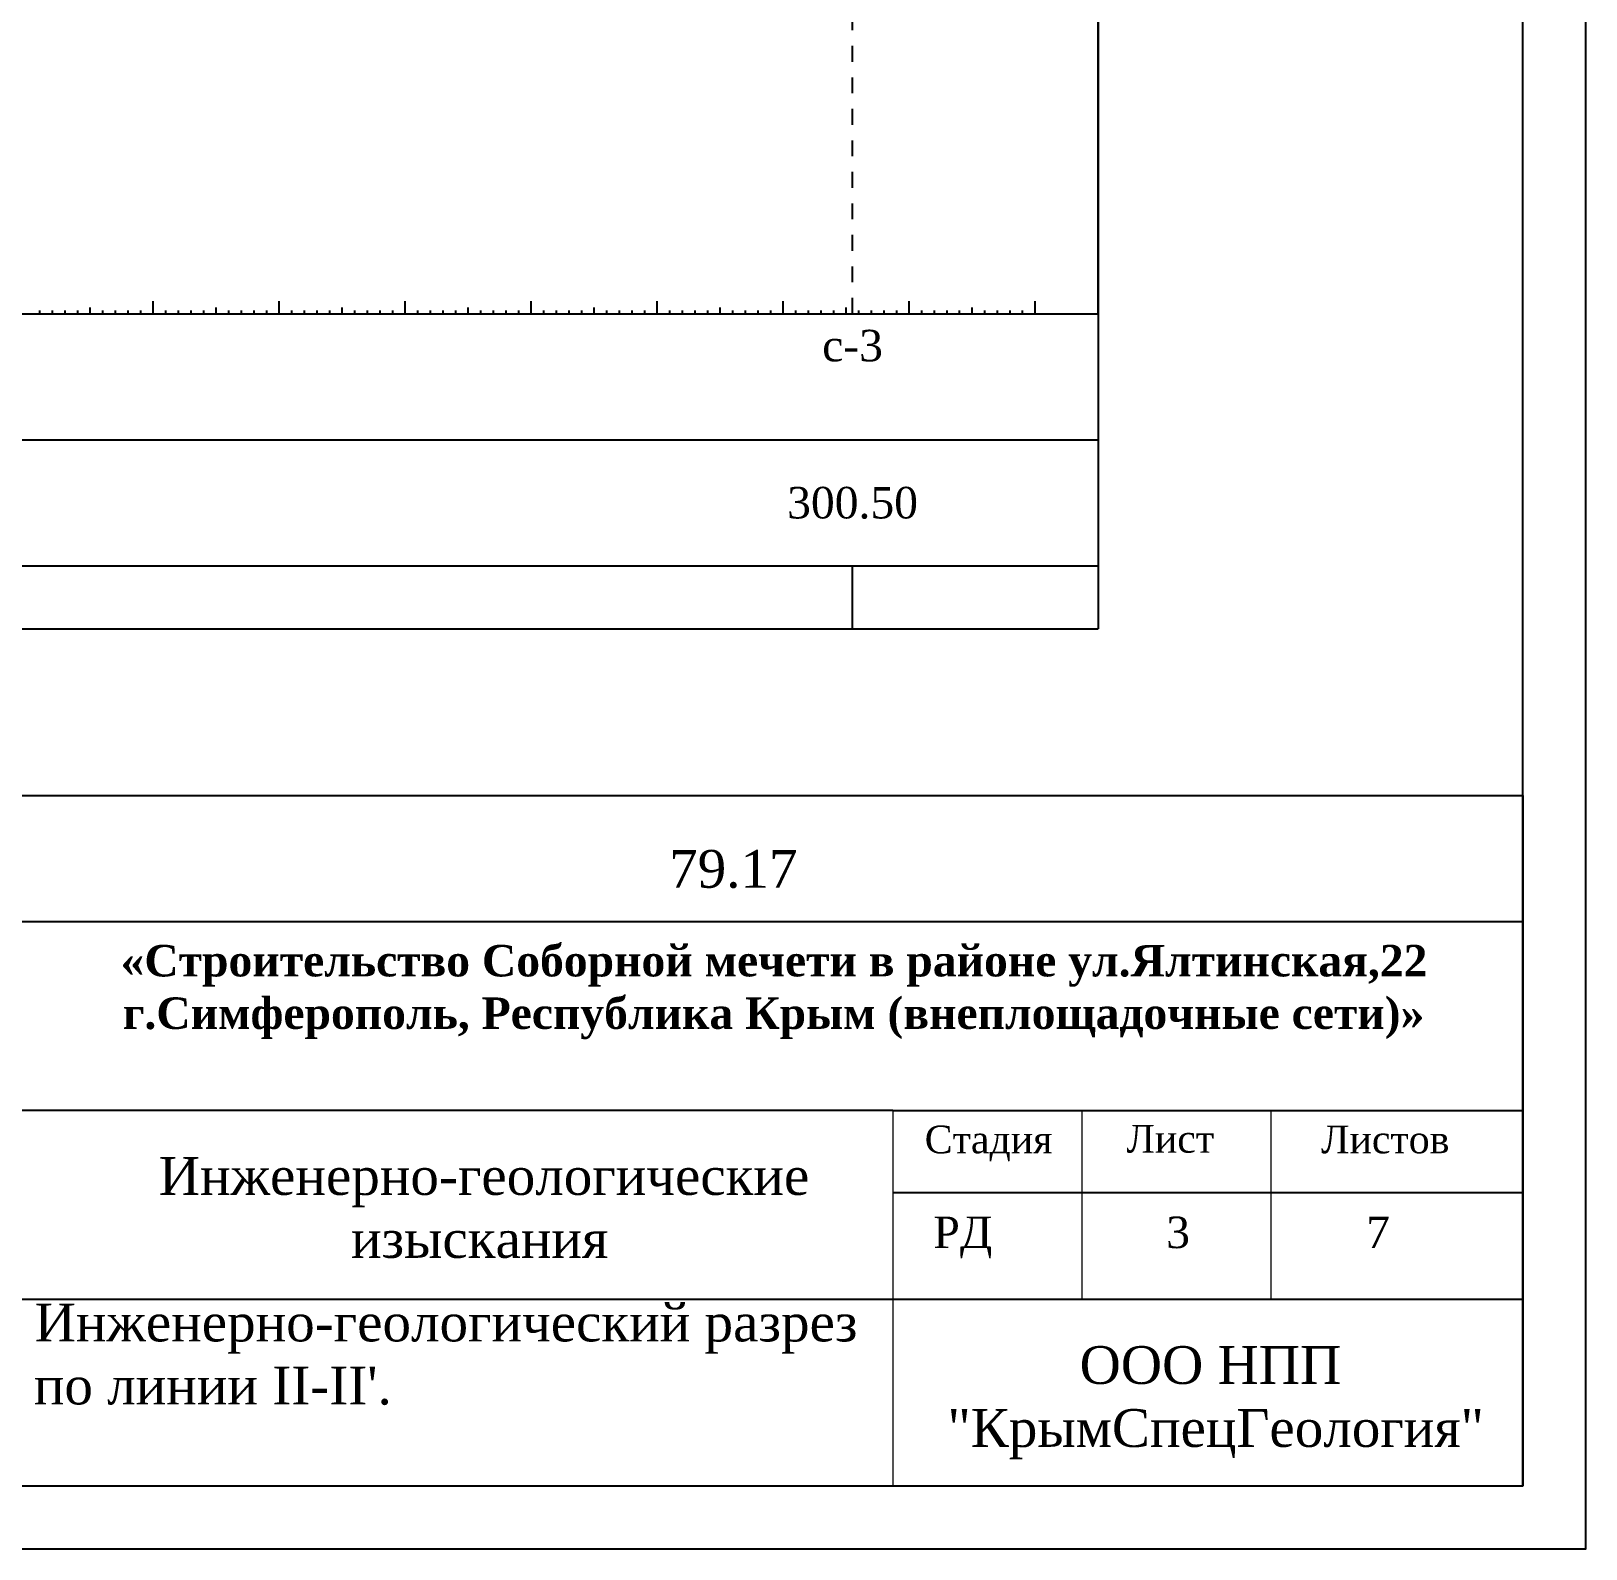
# Model space of a CAD drawing. Header units: millimetres. Extents: x 3380 to 11503, y -2610 to -1453.
# Drawn here: x 10314.8 to 10438.2, y -2608.2 to -2487.7 of the extents above; entities that cross this region are included whole.
import ezdxf
from ezdxf.enums import TextEntityAlignment as Align

# ---------------------------------------------------------------- set-up
doc = ezdxf.new("R2010")
doc.units = ezdxf.units.MM
doc.linetypes.add('ACAD_ISO03W100', pattern=[30, 12, -18])
doc.linetypes.add('JIS_02_1.2', pattern=[2.5, 1.25, -1.25])
doc.layers.add('Format', color=10, linetype='Continuous', lineweight=50)
for name, color, linetype, plot in [('ГЛ_Непечатаемый', 6, 'Continuous', False), ('ГЛ_Разрез_ОсьШкалаГ-1', 6, 'Continuous', False), ('ГЛ_Разрез_ОсьШкалаГ-10', 6, 'Continuous', False), ('ГЛ_Штамп_РамкаВнеш', 6, 'Continuous', False)]:
    doc.layers.add(name, color=color, linetype=linetype, plot=plot)
for name, color, linetype in [('ГЛ_Разрез_СкважинаОсь', 7, 'JIS_02_1.2'), ('ГЛ_Разрез_Таблица', 7, 'Continuous'), ('ГЛ_Разрез_ТаблицаТекст', 7, 'Continuous'), ('ГЛ_Штамп_РамкаВнутр', 7, 'Continuous'), ('ГЛ_Штамп_Текст', 7, 'Continuous'), ('КОНТУРА', 7, 'Continuous')]:
    doc.layers.add(name, color=color, linetype=linetype)
doc.styles.get("Standard").update_dxf_attribs({"font": 'arial.ttf'})
doc.styles.add('ГеологияРазрезМасштаб', font='timesi.ttf', dxfattribs={"height": 5})
doc.styles.add('ГеологияРазрезНазвание', font='times.ttf', dxfattribs={"height": 5})
doc.styles.add('ГеологияРазрезТаблица', font='times.ttf', dxfattribs={"height": 2.5})
doc.styles.add('ГеологияШтамп', font='times.ttf')
doc.styles.add('СТАНДАРТ', font='times.ttf')

# ---------------------------------------------------------------- blocks, each defined once
blk = doc.blocks.new('*U41')
at = {"layer": 'ГЛ_Разрез_ОсьШкалаГ-1'}
for p, q in [((571, -5), (571, -4.75)), ((572, -5), (572, -4.75)), ((573, -5), (573, -4.75)), ((574, -5), (574, -4.75)), ((575, -5), (575, -4.5)), ((576, -5), (576, -4.75)), ((577, -5), (577, -4.75)), ((578, -5), (578, -4.75)), ((579, -5), (579, -4.75)), ((581, -5), (581, -4.75)), ((582, -5), (582, -4.75)), ((583, -5), (583, -4.75)), ((584, -5), (584, -4.75)), ((585, -5), (585, -4.5)), ((586, -5), (586, -4.75)), ((587, -5), (587, -4.75)), ((588, -5), (588, -4.75)), ((589, -5), (589, -4.75)), ((591, -5), (591, -4.75)), ((592, -5), (592, -4.75)), ((593, -5), (593, -4.75)), ((594, -5), (594, -4.75)), ((595, -5), (595, -4.5)), ((596, -5), (596, -4.75)), ((597, -5), (597, -4.75)), ((598, -5), (598, -4.75)), ((599, -5), (599, -4.75)), ((601, -5), (601, -4.75)), ((602, -5), (602, -4.75)), ((603, -5), (603, -4.75)), ((604, -5), (604, -4.75)), ((605, -5), (605, -4.5)), ((606, -5), (606, -4.75)), ((607, -5), (607, -4.75)), ((608, -5), (608, -4.75)), ((609, -5), (609, -4.75)), ((611, -5), (611, -4.75)), ((612, -5), (612, -4.75)), ((613, -5), (613, -4.75)), ((614, -5), (614, -4.75)), ((615, -5), (615, -4.5)), ((616, -5), (616, -4.75)), ((617, -5), (617, -4.75)), ((618, -5), (618, -4.75)), ((619, -5), (619, -4.75)), ((621, -5), (621, -4.75)), ((622, -5), (622, -4.75)), ((623, -5), (623, -4.75)), ((624, -5), (624, -4.75)), ((625, -5), (625, -4.5)), ((626, -5), (626, -4.75)), ((627, -5), (627, -4.75)), ((628, -5), (628, -4.75)), ((629, -5), (629, -4.75)), ((631, -5), (631, -4.75)), ((632, -5), (632, -4.75)), ((633, -5), (633, -4.75)), ((634, -5), (634, -4.75)), ((635, -5), (635, -4.5)), ((636, -5), (636, -4.75)), ((637, -5), (637, -4.75)), ((638, -5), (638, -4.75)), ((639, -5), (639, -4.75)), ((641, -5), (641, -4.75)), ((642, -5), (642, -4.75)), ((643, -5), (643, -4.75)), ((644, -5), (644, -4.75)), ((645, -5), (645, -4.5)), ((646, -5), (646, -4.75)), ((647, -5), (647, -4.75)), ((648, -5), (648, -4.75)), ((649, -5), (649, -4.75))]:
    blk.add_line(p, q, dxfattribs=at)
at = {"layer": 'ГЛ_Разрез_ОсьШкалаГ-10'}
for p, q in [((580, -5), (580, -4)), ((580, -5), (580, -4)), ((590, -5), (590, -4)), ((590, -5), (590, -4)), ((600, -5), (600, -4)), ((600, -5), (600, -4)), ((610, -5), (610, -4)), ((610, -5), (610, -4)), ((620, -5), (620, -4)), ((620, -5), (620, -4)), ((630, -5), (630, -4)), ((630, -5), (630, -4)), ((640, -5), (640, -4)), ((640, -5), (640, -4)), ((650, -5), (650, -4))]:
    blk.add_line(p, q, dxfattribs=at)
at = {"layer": 'ГЛ_Разрез_Таблица'}
for p, q in [((0, -5), (655, -5)), ((655, -5), (655, -30)), ((0, -15), (655, -15)), ((0, -25), (655, -25)), ((0, -30), (655, -30))]:
    blk.add_line(p, q, dxfattribs=at)
at = {"flags": 8}
for tag, style, p in [('НАЗВАНИЕ', 'ГеологияРазрезНазвание', (212.65, 119.21)), ('Масштаб', 'ГеологияРазрезМасштаб', (212.65, 111.01))]:
    blk.add_attdef(tag, text='', height=5, dxfattribs=dict(at, style=style)).set_placement(p, align=Align.MIDDLE_CENTER)
blk = doc.blocks.new('*U40')
at = {"layer": 'ГЛ_Непечатаемый', "linetype": 'Continuous'}
blk.add_line((0, 49), (0, 49), dxfattribs=at)
at = {"layer": 'ГЛ_Разрез_СкважинаОсь'}
for p, q in [((0, 5), (0, 49)), ((0, 0), (0, 5))]:
    blk.add_line(p, q, dxfattribs=at)
at = {"layer": 'ГЛ_Разрез_Таблица', "ltscale": 100}
blk.add_line((0, -25), (0, -20), dxfattribs=at)
at = {"layer": 'ГЛ_Разрез_ТаблицаТекст', "style": 'ГеологияРазрезТаблица'}
for tag, p in [('СКВАЖИНА', (0, -2.53)), ('АрхНомер', (0, -6.33)), ('Отметка', (0, -15))]:
    blk.add_attdef(tag, text='', height=2.5, dxfattribs=at).set_placement(p, align=Align.MIDDLE_CENTER)
blk = doc.blocks.new('*U44')
at = {"layer": 'ГЛ_Штамп_РамкаВнеш'}
blk.add_lwpolyline([(0, 0), (840, 0), (840, 297), (0, 297)], close=True, dxfattribs=at)
at = {"layer": 'ГЛ_Штамп_РамкаВнутр'}
blk.add_lwpolyline([(20, 5), (835, 5), (835, 292), (20, 292)], close=True, dxfattribs=at)
at = {"layer": 'ГЛ_Штамп_Текст', "style": 'ГеологияШтамп', "flags": 8}
for tag, p in [('Приложение', (821.67, 288.5)), ('Лист', (835, 288.5))]:
    blk.add_attdef(tag, text='', height=3, dxfattribs=at).set_placement(p, align=Align.MIDDLE_RIGHT)

msp = doc.modelspace()

# ---------------------------------------------------------------- linework, layer by layer
at = {"lineweight": 30}
msp.add_line((10399.48, -2510.17), (10399.48, -2396.04), dxfattribs=at)
at = {"color": 7}
for p, q in [((10248.18, -2548.4), (10433.18, -2548.4)), ((10313.18, -2558.4), (10433.18, -2558.4)), ((10383.18, -2573.4), (10313.18, -2573.4)), ((10383.18, -2573.4), (10433.18, -2573.4)), ((10313.18, -2588.4), (10433.18, -2588.4))]:
    msp.add_line(p, q, dxfattribs=at)
at = {"color": 0}
for p in [(10433.18, -2548.4), (10248.18, -2603.21)]:
    msp.add_line(p, (10433.18, -2603.21), dxfattribs=at)
at = {"color": 7, "lineweight": 5}
msp.add_line((10383.18, -2573.4), (10383.18, -2603.21), dxfattribs=at)
msp.add_line((10383.18, -2573.4), (10383.18, -2603.21), dxfattribs=at)
msp.add_line((10383.18, -2579.93), (10433.18, -2579.93))
at = {"layer": 'Format', "color": 7, "lineweight": 5}
for p, q in [((10398.18, -2573.4), (10398.18, -2588.12)), ((10398.18, -2573.4), (10398.18, -2588.4)), ((10398.18, -2573.4), (10398.18, -2588.12)), ((10413.18, -2573.4), (10413.18, -2588.12)), ((10413.18, -2573.4), (10413.18, -2588.4)), ((10413.18, -2573.4), (10413.18, -2588.12))]:
    msp.add_line(p, q, dxfattribs=at)

# ---------------------------------------------------------------- block references
at = {"color": 7}
msp.add_blockref('*U44', (9598.18, -2608.21), dxfattribs=at)
msp.add_blockref('*U41', (9744.48, -2505.17))
msp.add_blockref('*U40', (10379.98, -2510.17)).add_auto_attribs({'СКВАЖИНА': 'с-3', 'Отметка': '300.50'})

# ---------------------------------------------------------------- texts
at = {"style": 'СТАНДАРТ'}
for s, p in [(' РД', (10385.45, -2584.33)), ('7', (10420.74, -2584.33))]:
    msp.add_text(s, height=2.5, dxfattribs=at).set_placement(p)
at = {"color": 7, "style": 'СТАНДАРТ'}
msp.add_text('3', height=2.5, dxfattribs=at).set_placement((10404.87, -2584.33))
at = {"layer": 'КОНТУРА', "color": 7, "linetype": 'ACAD_ISO03W100', "lineweight": 5, "style": 'СТАНДАРТ'}
msp.add_text('79.17', height=3, dxfattribs=at).set_placement((10365.42, -2555.73))
at = {"layer": 'КОНТУРА', "color": 7, "linetype": 'Continuous', "lineweight": 15, "attachment_point": 1}
for s, width, heights, insert, char_height in [('\\pi3.4919;{\\fTimes New Roman|b1|i0|c204|p18;\\H0.83333x;\\C256;«Строительство Соборной мечети в районе ул.Ялтинская,22\\P\\pi3.6726;г.Симферополь, Республика Крым (внеплощадочные сети)»\\H1.7707x; }', 108.3527, [0], (10318.39, -2560.27), 3), ('\\pi0.29174;{\\fTimes New Roman|b0|i0|c204|p18;Стадия}', 10.3066, [2.65], (10385.41, -2574.61), 2.2), ('\\pi1.7764;{\\fTimes New Roman|b0|i0|c204|p18;Лист}', 10.3066, [2.65], (10399.94, -2574.56), 2.2), ('\\pi0.24336;{\\fTimes New Roman|b0|i0|c204|p18;Листов}', 10.3066, [2.65], (10416.92, -2574.61), 2.2), ('\\pi6.7408;{\\fTimes New Roman|b0|i0|c204|p18;Инженерно-геологические \\P\\pi21.992;изыскания}', 63.744, [0], (10318.18, -2577.11), 3), ("\\pi0.062691;{\\fTimes New Roman|b0|i0|c204|p18;Инженерно-геологический разрез по линии \\fTimes New Roman|b0|i0|c0|p18;II-II'\\fTimes New Roman|b0|i0|c204|p18;. }", 65.5511, [0], (10315, -2588.74), 3), ('\\pi21.839;{\\fTimes New Roman|b0|i0|c204|p18;ООО НПП\\P\\pi11.353;\\fTimes New Roman|b0|i0|c0|p18;"\\fTimes New Roman|b0|i0|c204|p18;КрымСпецГеология\\fTimes New Roman|b0|i0|c0|p18;"}', 63.744, [0], (10376.16, -2592.11), 3)]:
    msp.add_mtext_dynamic_manual_height_columns(s, width=width, gutter_width=1, heights=heights, dxfattribs=dict(at, insert=insert, char_height=char_height))

doc.saveas('drawing.dxf')
